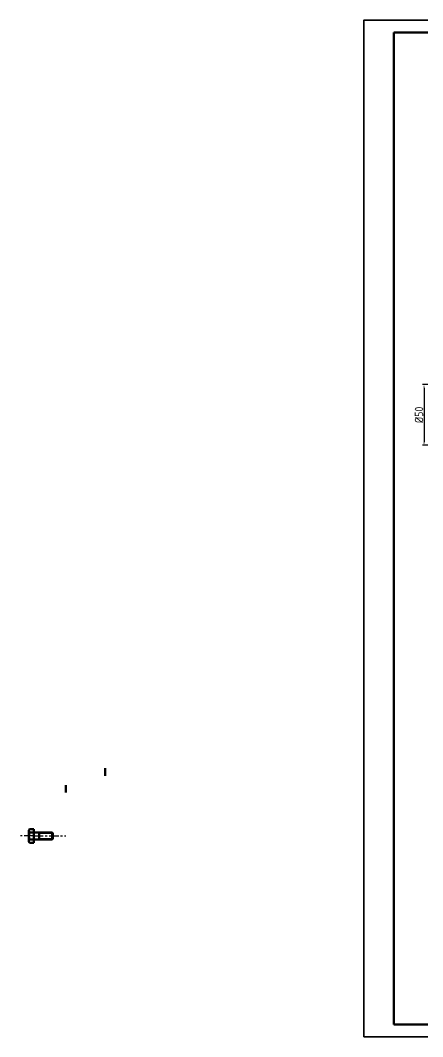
# Model space of a CAD drawing. Header units: millimetres. Extents: x -5 to 3318, y -968 to 297.
# Drawn here: x 1845 to 2178, y -826 to 15 of the extents above; entities that cross this region are included whole.
import ezdxf

# ---------------------------------------------------------------- set-up
doc = ezdxf.new("R2010")
doc.units = ezdxf.units.MM
doc.header["$LTSCALE"] = 0.25
doc.linetypes.add('CENTER', pattern=[50.8, 31.75, -6.35, 6.35, -6.35])
doc.layers.add('中心线', color=1, linetype='CENTER')
doc.layers.add('标注线', color=6, linetype='Continuous')
doc.layers.add('粗实线', color=7, linetype='Continuous', lineweight=70)
doc.layers.add('细实线', color=7, linetype='Continuous', lineweight=35)
doc.styles.add('标注', font='gbenor.shx', dxfattribs={"height": 7, "bigfont": 'gbcbig.shx'})
doc.dimstyles.new('ISO-25', dxfattribs={"dimtxt": 7, "dimasz": 2.5, "dimexe": 1.25, "dimexo": 0.625, "dimtad": 1, "dimtxsty": '标注', "dimcen": 2.5, "dimadec": 0, "dimazin": 0, "dimtfac": 1, "dimtmove": 0, "dimatfit": 3, "dimfxl": 1, "dimarcsym": 0})

# ---------------------------------------------------------------- blocks, each defined once
blk = doc.blocks.new('*D17')
at = {"layer": 'Defpoints', "color": 0, "transparency": 16777216}
for p in [(2191.56, -286.24), (2178.84, -336.21), (2191.56, -336.21)]:
    blk.add_point(p, dxfattribs=at)
at = {"layer": '标注线', "color": 0, "lineweight": -2, "transparency": 16777216}
for p, q in [((2190.93, -286.24), (2177.59, -286.24)), ((2178.84, -288.74), (2178.84, -333.71)), ((2190.93, -336.21), (2177.59, -336.21))]:
    blk.add_line(p, q, dxfattribs=at)
at = {"layer": '标注线', "color": 0, "transparency": 16777216}
for points in [[(2178.42, -288.74), (2179.25, -288.74), (2178.84, -286.24)], [(2178.42, -333.71), (2179.25, -333.71), (2178.84, -336.21)]]:
    blk.add_solid(points, dxfattribs=at)
at = {"layer": '标注线', "color": 0, "transparency": 16777216, "insert": (2174.71, -311.22), "char_height": 7, "attachment_point": 5, "rotation": 90, "style": '标注'}
blk.add_mtext('%%C50', dxfattribs=at)

msp = doc.modelspace()

# ---------------------------------------------------------------- linework, layer by layer
at = {"layer": '中心线'}
for q in [(1845.059, -659.654), (1882.657, -659.654)]:
    msp.add_line((1856.131, -659.654), q, dxfattribs=at)
at = {"layer": '粗实线'}
for p, q in [((2153.795, 5.238), (2153.795, -815.762)), ((1915.131, -603.662), (1915.131, -609.91)), ((1882.661, -617.563), (1882.661, -623.811)), ((1852.155, -654.778), (1852.619, -653.974)), ((1852.155, -664.334), (1852.155, -654.778)), ((1856.131, -653.974), (1852.619, -653.974)), ((1856.131, -653.974), (1856.131, -665.334)), ((1852.732, -665.334), (1852.155, -664.334)), ((1856.131, -656.814), (1852.642, -656.814)), ((1856.131, -662.494), (1852.642, -662.494)), ((1856.131, -659.654), (1856.131, -656.814)), ((1856.131, -656.814), (1856.131, -662.494)), ((1871.297, -656.814), (1856.131, -656.814)), ((1856.131, -657.335), (1856.131, -661.188)), ((1856.131, -659.654), (1856.131, -662.068)), ((1856.131, -659.654), (1856.131, -662.068)), ((1871.297, -662.494), (1856.131, -662.494)), ((1860.675, -662.494), (1860.675, -656.814)), ((1860.675, -659.654), (1860.675, -662.494)), ((1872.035, -657.24), (1871.297, -656.814)), ((1871.297, -656.814), (1871.297, -662.494)), ((1872.035, -662.068), (1871.297, -662.494)), ((1872.035, -662.068), (1872.035, -657.24)), ((1872.035, -659.654), (1872.035, -662.068)), ((1856.131, -665.334), (1852.732, -665.334))]:
    msp.add_line(p, q, dxfattribs=at)
msp.add_lwpolyline([(2153.795, -815.762), (3307.978, -815.762), (3307.978, 5.238), (2153.795, 5.238)], dxfattribs=at)
msp.add_arc((1860.675, -659.654), 8.52, 160.528779, 199.471221, dxfattribs=at)
for points in [[(1852.642, -656.814), (1852.155, -655.469), (1852.155, -655.318), (1852.155, -655.212), (1852.155, -655.119), (1852.155, -654.996), (1852.155, -654.859), (1852.155, -654.778)], [(1852.642, -662.494), (1852.155, -663.823), (1852.155, -664.008), (1852.155, -664.126), (1852.155, -664.334)]]:
    msp.add_spline(points, degree=3, dxfattribs=at)
at = {"layer": '细实线'}
for p, q in [((1856.131, -662.068), (1856.131, -657.24)), ((1856.131, -659.654), (1856.131, -662.068)), ((1860.675, -657.24), (1872.035, -657.24)), ((1860.675, -662.068), (1872.035, -662.068))]:
    msp.add_line(p, q, dxfattribs=at)
msp.add_lwpolyline([(2128.978, -825.762), (3317.978, -825.762), (3317.978, 15.238), (2128.978, 15.238)], close=True, dxfattribs=at)

# ---------------------------------------------------------------- dimensions: what is measured, and where the dimension line sits
at = {"layer": '标注线'}
dim = msp.add_linear_dim(base=(2178.836, -336.209), p1=(2191.559, -286.239), p2=(2191.559, -336.209), angle=90, text='%%C50', dimstyle='ISO-25', dxfattribs=at)
dim.commit()
dim.dimension.update_dxf_attribs({"geometry": '*D17', "text_midpoint": (2178.836, -311.224), "dimtype": 160})

doc.saveas('drawing.dxf')
